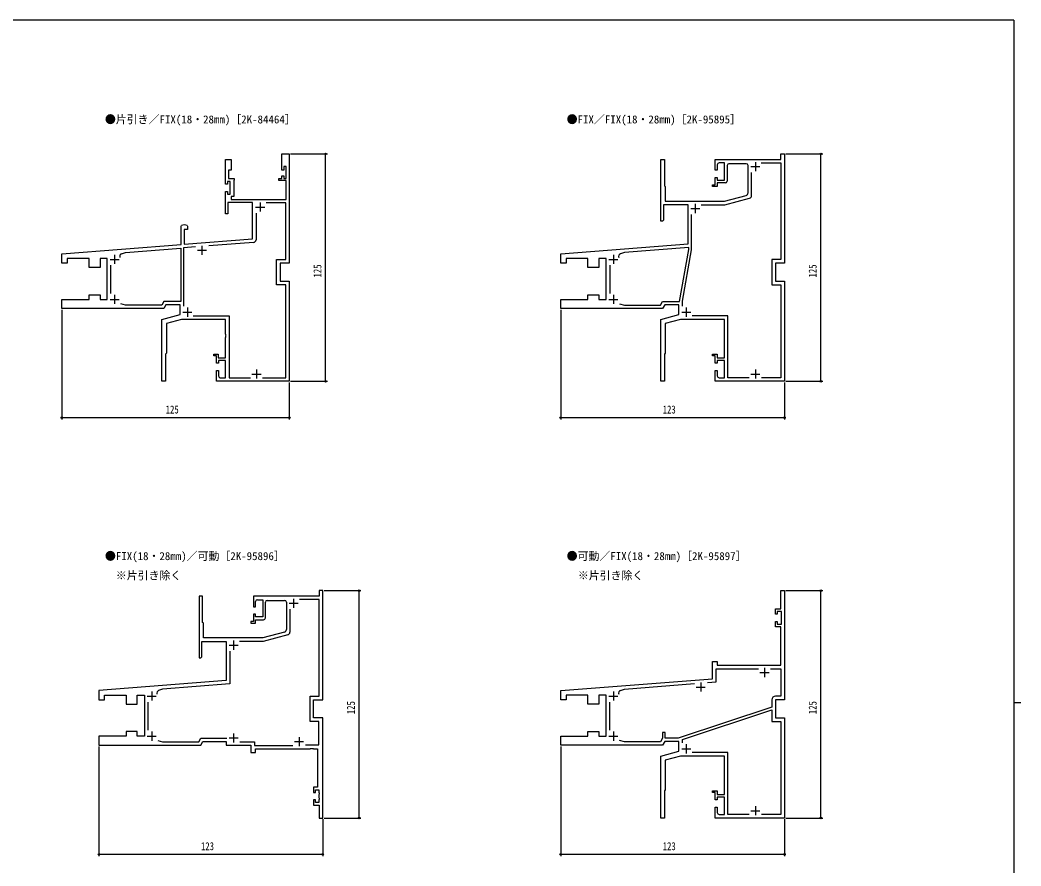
# Model space of a CAD drawing. Units: millimetres, scale not verified. Extents: x -567 to 567, y -403 to 403.
# Drawn here: x -9 to 541, y -66 to 399 of the extents above; entities that cross this region are included whole.
import ezdxf
from ezdxf.enums import TextEntityAlignment as Align

# ---------------------------------------------------------------- set-up
doc = ezdxf.new("R2010")
doc.units = ezdxf.units.MM
doc.header["$LTSCALE"] = 2
for name, color, linetype in [('0-1_USER1', 3, 'Continuous'), ('0-2_YKK_11', 7, 'Continuous'), ('0-3_YKK_D', 6, 'Continuous'), ('0-4_YKK_ZWAK', 7, 'Continuous')]:
    doc.layers.add(name, color=color, linetype=linetype)
doc.styles.add('ＭＳ ゴシック', font='')
doc.styles.get('ＭＳ ゴシック').set_extended_font_data('MS Gothic')

msp = doc.modelspace()

# ---------------------------------------------------------------- linework, layer by layer
at = {"layer": '0-2_YKK_11'}
for p, q in [((390.3, 320.03), (380.8, 320.03)), ((395.3, 320.93), (395.3, 315.93)), ((379.8, 319.03), (379.8, 310.43)), ((391.3, 304.064), (391.3, 319.03)), ((392.8, 318.43), (397.8, 318.43)), ((393.23, 302.583), (393.23, 315.19)), ((123.113, 298.73), (123.113, 293.73)), ((362.3, 297.93), (362.3, 292.93)), ((120.613, 296.23), (125.613, 296.23)), ((120.843, 292.928), (120.843, 278.28)), ((359.8, 295.43), (364.8, 295.43)), ((119.461, 276.785), (94.85, 274.848)), ((43.113, 269.93), (43.113, 264.93)), ((88.613, 272.43), (93.613, 272.43)), ((91.113, 274.93), (91.113, 269.93)), ((317.3, 269.93), (317.3, 264.93)), ((40.613, 267.43), (45.613, 267.43)), ((41.043, 248.67), (41.043, 264.19)), ((314.8, 267.43), (319.8, 267.43)), ((315.23, 264.19), (315.23, 248.67)), ((43.113, 247.93), (43.113, 242.93)), ((317.3, 247.93), (317.3, 242.93)), ((40.613, 245.43), (45.613, 245.43)), ((314.8, 245.43), (319.8, 245.43)), ((80.613, 238.43), (85.613, 238.43)), ((83.113, 240.93), (83.113, 235.93)), ((354.8, 238.43), (359.8, 238.43)), ((357.3, 240.93), (357.3, 235.93)), ((118.613, 204.43), (123.613, 204.43)), ((121.113, 206.93), (121.113, 201.93)), ((392.8, 204.43), (397.8, 204.43)), ((395.3, 206.93), (395.3, 201.93)), ((126.013, 70.43), (126.013, 79.03)), ((127.013, 80.03), (136.513, 80.03)), ((137.513, 79.03), (137.513, 64.064)), ((139.013, 78.43), (144.013, 78.43)), ((141.513, 80.93), (141.513, 75.93)), ((139.443, 75.19), (139.443, 62.583)), ((106.013, 55.43), (111.013, 55.43)), ((108.513, 57.93), (108.513, 52.93)), ((397.8, 40.43), (402.8, 40.43)), ((400.3, 42.93), (400.3, 37.93)), ((365.3, 34.93), (365.3, 29.93)), ((63.513, 29.93), (63.513, 24.93)), ((317.3, 29.93), (317.3, 24.93)), ((362.8, 32.43), (367.8, 32.43)), ((61.013, 27.43), (66.013, 27.43)), ((61.443, 24.19), (61.443, 8.67)), ((314.8, 27.43), (319.8, 27.43)), ((315.23, 8.67), (315.23, 24.19)), ((63.513, 7.93), (63.513, 2.93)), ((108.513, 6.93), (108.513, 1.93)), ((317.3, 7.93), (317.3, 2.93)), ((61.013, 5.43), (66.013, 5.43)), ((106.013, 4.43), (111.013, 4.43)), ((142.013, 2.43), (147.013, 2.43)), ((144.513, 4.93), (144.513, -0.07)), ((314.8, 5.43), (319.8, 5.43)), ((357.3, 0.93), (357.3, -4.07)), ((354.8, -1.57), (359.8, -1.57)), ((392.8, -35.57), (397.8, -35.57)), ((395.3, -33.07), (395.3, -38.07))]:
    msp.add_line(p, q, dxfattribs=at)
for points in [[(137.483, 318.43), (136.113, 318.43), (136.113, 316.43), (135.113, 316.43), (135.113, 325.43), (139.113, 325.43), (139.113, 265.43), (134.113, 265.43), (134.113, 255.43), (139.113, 255.43), (139.113, 200.43), (99.113, 200.43), (99.113, 206.43), (100.213, 206.43), (100.213, 203.43)], [(374.4, 319.43), (374.4, 316.43), (373.3, 316.43), (373.3, 322.43), (409.3, 322.43), (409.3, 325.43), (411.3, 325.43), (411.3, 265.43), (406.3, 265.43), (406.3, 255.43), (411.3, 255.43), (411.3, 200.43), (373.3, 200.43), (373.3, 206.43), (374.4, 206.43), (374.4, 203.43)], [(82.969, 285.995), (83.113, 285.739), (83.113, 283.93), (81.413, 283.93), (81.413, 275.727), (118.913, 278.678), (118.913, 298.8), (105.313, 298.8), (105.313, 292.43), (104.113, 292.43), (104.113, 304.8), (105.113, 304.8), (105.113, 303.3), (106.613, 303.3), (106.613, 310.3), (105.113, 310.3), (105.113, 308.8), (104.113, 308.8), (104.113, 322.43), (107.113, 322.43), (107.113, 316.43), (105.743, 316.43), (105.743, 311.93), (108.913, 311.93), (108.913, 311.03), (108.733, 310.755), (108.613, 310.572), (108.613, 301.93), (107.113, 301.93), (107.113, 300.43), (137.483, 300.43), (137.483, 310.73), (133.313, 310.73), (133.313, 311.93), (135.113, 311.93), (135.113, 313.43), (136.113, 313.43), (136.113, 311.93), (137.483, 311.93), (137.483, 318.43)], [(288.3, 270.43), (358.3, 275.939), (358.3, 297.43), (344.8, 297.43), (344.8, 288.93), (344.3, 288.43), (343.3, 288.43), (343.3, 322.43), (345.3, 322.43), (345.3, 307.93), (345.8, 307.43), (345.8, 299.43), (378.3, 299.43), (390.188, 302.615)], [(378.8, 309.43), (374.3, 309.43), (374.3, 307.43), (371.8, 307.43), (371.8, 308.43), (373.3, 308.43), (373.3, 312.43), (374.4, 312.43), (374.4, 310.93), (378.3, 310.93), (378.3, 320.43), (375.4, 320.43)], [(398.54, 320.5), (409.37, 320.5), (409.37, 267.36), (404.37, 267.36), (404.37, 253.5), (409.37, 253.5), (409.37, 202.36), (398.65, 202.36)], [(124.464, 202.36), (137.183, 202.36), (137.183, 253.5), (132.183, 253.5), (132.183, 267.36), (137.183, 267.36), (137.183, 298.5), (126.415, 298.5)], [(365.54, 297.5), (378.554, 297.5), (392.118, 301.135)], [(355.23, 241.67), (355.23, 244.43), (360.23, 272.786), (360.23, 292.19)], [(14.113, 270.43), (79.713, 275.593), (79.713, 285.739), (79.858, 285.995)], [(39.113, 267.93), (35.113, 267.93), (35.113, 262.93), (29.113, 262.93), (29.113, 267.93), (17.113, 267.93), (17.113, 265.43), (14.113, 265.43), (14.113, 270.43)], [(46.919, 270.487), (49.113, 271.249), (79.543, 273.644), (79.543, 244.36), (70.154, 244.36), (68.999, 242.36), (49.113, 242.36), (46.468, 243.068)], [(87.63, 274.28), (81.043, 273.762), (81.043, 241.67)], [(313.3, 267.93), (309.3, 267.93), (309.3, 262.93), (303.3, 262.93), (303.3, 267.93), (291.3, 267.93), (291.3, 265.43), (288.3, 265.43), (288.3, 270.43)], [(320.655, 243.068), (323.3, 242.36), (343.186, 242.36), (344.34, 244.36), (353.695, 244.36), (358.73, 272.918), (358.73, 274.037), (323.3, 271.249), (321.106, 270.487)], [(101.213, 202.43), (104.113, 202.43), (104.113, 211.93), (100.213, 211.93), (100.213, 210.43), (99.113, 210.43), (99.113, 214.43), (97.613, 214.43), (97.613, 215.43), (100.113, 215.43), (100.113, 213.43), (104.113, 213.43), (104.113, 224.472), (104.233, 224.655), (104.233, 225.205), (104.113, 225.388), (104.113, 225.472), (104.233, 225.655), (104.233, 226.205), (104.113, 226.388), (104.113, 234.43), (79.932, 234.43), (71.613, 232.201), (71.613, 215.93), (71.113, 215.43), (71.113, 200.43), (69.113, 200.43), (69.113, 234.43), (79.113, 237.11), (79.113, 242.43), (71.268, 242.43), (70.113, 240.43), (14.113, 240.43), (14.113, 245.43), (29.113, 245.43), (29.113, 247.93), (35.113, 247.93), (35.113, 245.43), (39.113, 245.43), (39.113, 267.93)], [(375.4, 202.43), (378.3, 202.43), (378.3, 211.93), (374.4, 211.93), (374.4, 210.43), (373.3, 210.43), (373.3, 214.43), (371.8, 214.43), (371.8, 215.43), (374.3, 215.43), (374.3, 213.43), (378.3, 213.43), (378.3, 224.472), (378.42, 224.655), (378.42, 225.205), (378.3, 225.388), (378.3, 225.472), (378.42, 225.655), (378.42, 226.205), (378.3, 226.388), (378.3, 234.43), (354.118, 234.43), (345.8, 232.201), (345.8, 215.93), (345.3, 215.43), (345.3, 200.43), (343.3, 200.43), (343.3, 234.43), (353.3, 237.11), (353.3, 242.43), (345.455, 242.43), (344.3, 240.43), (288.3, 240.43), (288.3, 245.43), (303.3, 245.43), (303.3, 247.93), (309.3, 247.93), (309.3, 245.43), (313.3, 245.43), (313.3, 267.93)], [(86.353, 236.36), (106.043, 236.36), (106.043, 202.36), (117.763, 202.36)], [(391.95, 202.36), (380.23, 202.36), (380.23, 236.36), (360.54, 236.36)], [(155.313, -24.07), (155.313, -25.538), (155.485, -25.809), (155.485, -26.531), (155.313, -26.802), (155.313, -28.338), (155.485, -28.609), (155.485, -29.331), (155.313, -29.602), (155.313, -31.07), (153.513, -31.07), (153.513, -29.57), (152.513, -29.57), (152.513, -32.57), (155.513, -32.57), (155.513, -39.57), (157.513, -39.57), (157.513, 15.43), (152.513, 15.43), (152.513, 25.43), (157.513, 25.43), (157.513, 85.43), (155.513, 85.43), (155.513, 82.43), (119.513, 82.43), (119.513, 76.43), (120.613, 76.43), (120.613, 79.43)], [(288.3, 30.43), (371.8, 37.002), (371.8, 46.43), (374.3, 46.43), (374.3, 44.43), (409.3, 44.43), (409.3, 65.43), (406.3, 65.43), (406.3, 68.43), (407.3, 68.43), (407.3, 66.93), (409.67, 66.93), (409.67, 73.93), (407.3, 73.93), (407.3, 72.43), (406.3, 72.43), (406.3, 75.43), (409.3, 75.43), (409.3, 85.43), (411.3, 85.43), (411.3, 25.43), (406.3, 25.43), (406.3, 15.43), (411.3, 15.43), (411.3, -39.57), (373.3, -39.57), (373.3, -33.57), (374.4, -33.57), (374.4, -36.57)], [(136.402, 62.615), (124.513, 59.43), (92.013, 59.43), (92.013, 67.43), (91.513, 67.93), (91.513, 82.43), (89.513, 82.43), (89.513, 48.43), (90.513, 48.43), (91.013, 48.93), (91.013, 57.43), (104.513, 57.43), (104.513, 35.939)], [(121.613, 80.43), (124.513, 80.43), (124.513, 70.93), (120.613, 70.93), (120.613, 72.43), (119.513, 72.43), (119.513, 68.43), (118.013, 68.43), (118.013, 67.43), (120.513, 67.43), (120.513, 69.43), (125.013, 69.43)], [(147.978, 0.63), (155.313, 0.63), (155.313, 13.5), (150.583, 13.5), (150.583, 27.36), (155.583, 27.36), (155.583, 80.5), (144.753, 80.5)], [(138.332, 61.135), (124.768, 57.5), (111.753, 57.5)], [(106.443, 52.19), (106.443, 34.155), (69.513, 31.249), (67.319, 30.487)], [(369.037, 34.848), (373.73, 35.218), (373.73, 42.5), (396.95, 42.5)], [(403.65, 42.5), (409.37, 42.5), (409.37, 27.36), (406.37, 27.36)], [(104.513, 35.939), (34.513, 30.43), (34.513, 25.43), (37.513, 25.43), (37.513, 27.93), (49.513, 27.93), (49.513, 22.93), (55.513, 22.93), (55.513, 27.93), (59.513, 27.93), (59.513, 5.43), (55.513, 5.43), (55.513, 7.93), (49.513, 7.93), (49.513, 5.43), (34.513, 5.43), (34.513, 0.43), (90.513, 0.43), (91.668, 2.43), (104.513, 2.43), (104.513, 0.43), (118.013, 0.43), (118.013, -3.57), (120.513, -3.57), (120.513, -1.57), (150.555, -1.57), (150.738, -1.45), (151.288, -1.45), (151.472, -1.57), (151.555, -1.57), (151.738, -1.45), (152.288, -1.45), (152.472, -1.57), (154.713, -1.57), (154.713, -22.57), (152.513, -22.57), (152.513, -25.57), (153.513, -25.57), (153.513, -24.07), (155.313, -24.07)], [(321.106, 30.487), (323.3, 31.249), (361.816, 34.28)], [(313.3, 27.93), (309.3, 27.93), (309.3, 22.93), (303.3, 22.93), (303.3, 27.93), (291.3, 27.93), (291.3, 25.43), (288.3, 25.43), (288.3, 30.43)], [(375.4, -37.57), (378.3, -37.57), (378.3, -28.07), (374.4, -28.07), (374.4, -29.57), (373.3, -29.57), (373.3, -25.57), (371.8, -25.57), (371.8, -24.57), (374.3, -24.57), (374.3, -26.57), (378.3, -26.57), (378.3, -15.528), (378.42, -15.345), (378.42, -14.795), (378.3, -14.612), (378.3, -14.528), (378.42, -14.345), (378.42, -13.795), (378.3, -13.612), (378.3, -5.57), (354.118, -5.57), (345.8, -7.799), (345.8, -24.07), (345.3, -24.57), (345.3, -39.57), (343.3, -39.57), (343.3, -5.57), (353.3, -2.89), (353.3, 2.43), (345.455, 2.43), (344.3, 0.43), (288.3, 0.43), (288.3, 5.43), (303.3, 5.43), (303.3, 7.93), (309.3, 7.93), (309.3, 5.43), (313.3, 5.43), (313.3, 27.93)], [(404.37, 25.36), (404.37, 21.427), (352.793, 4.36), (345.8, 4.36), (345.8, 7.43), (344.3, 7.43), (344.3, 4.29), (343.186, 2.36), (323.3, 2.36), (320.655, 3.068)], [(355.3, 1.703), (355.3, 3.61), (404.37, 19.847), (404.37, 13.5), (409.37, 13.5), (409.37, -37.64), (398.65, -37.64)], [(66.868, 3.068), (69.513, 2.36), (89.399, 2.36), (90.554, 4.36), (104.838, 4.36)], [(111.864, 2.36), (119.943, 2.36), (119.943, 0.36), (141.163, 0.36)], [(391.95, -37.64), (380.23, -37.64), (380.23, -3.64), (360.54, -3.64)]]:
    msp.add_lwpolyline(points, dxfattribs=at)
for centre, radius, start, end in [((375.4, 319.43), 1, 90.00001, 179.99999), ((380.8, 319.03), 1, 90.00001, 179.99999), ((390.3, 319.03), 1, 0.00001, 89.99999), ((378.8, 310.43), 1, 270.00001, 359.99999), ((389.8, 304.064), 1.5, 285.00001, 0.00002), ((391.73, 302.583), 1.5, 285.00001, 0.00002), ((81.413, 283.43), 3, 58.76707, 121.23293), ((119.343, 278.28), 1.5, 274.49999, 0.00002), ((47.411, 269.07), 1.5, 109.13825, 200.88787), ((321.598, 269.07), 1.5, 109.13825, 200.88787), ((101.213, 203.43), 1, 180.00001, 269.99999), ((375.4, 203.43), 1, 180.00001, 269.99999), ((121.613, 79.43), 1, 90.00001, 179.99999), ((127.013, 79.03), 1, 90.00001, 179.99999), ((136.513, 79.03), 1, 0.00001, 89.99999), ((125.013, 70.43), 1, 270.00001, 359.99999), ((136.013, 64.064), 1.5, 285.00001, 0.00002), ((137.943, 62.583), 1.5, 285.00001, 0.00002), ((67.811, 29.07), 1.5, 109.13825, 200.88787), ((321.598, 29.07), 1.5, 109.13825, 200.88787), ((406.37, 25.36), 2, 90.00001, 179.99999), ((375.4, -36.57), 1, 180.00001, 269.99999)]:
    msp.add_arc(centre, radius, start, end, dxfattribs=at)
at = {"layer": '0-3_YKK_D'}
for p, q in [((139.813, 325.43), (160.113, 325.43)), ((159.113, 200.43), (159.113, 325.43)), ((412, 325.43), (432.3, 325.43)), ((431.3, 200.43), (431.3, 325.43)), ((14.113, 239.73), (14.113, 179.43)), ((288.3, 239.73), (288.3, 179.43)), ((139.113, 199.73), (139.113, 179.43)), ((139.813, 200.43), (160.113, 200.43)), ((411.3, 199.73), (411.3, 179.43)), ((412, 200.43), (432.3, 200.43)), ((139.113, 180.43), (14.113, 180.43)), ((411.3, 180.43), (288.3, 180.43)), ((158.213, 85.43), (178.513, 85.43)), ((177.513, -39.57), (177.513, 85.43)), ((412, 85.43), (432.3, 85.43)), ((431.3, -39.57), (431.3, 85.43)), ((34.513, -0.27), (34.513, -60.57)), ((288.3, -0.27), (288.3, -60.57)), ((157.513, -40.27), (157.513, -60.57)), ((158.213, -39.57), (178.513, -39.57)), ((411.3, -40.27), (411.3, -60.57)), ((412, -39.57), (432.3, -39.57)), ((157.513, -59.57), (34.513, -59.57)), ((411.3, -59.57), (288.3, -59.57))]:
    msp.add_line(p, q, dxfattribs=at)
for centre in [(159.113, 325.43), (431.3, 325.43), (159.113, 200.43), (431.3, 200.43), (14.113, 180.43), (139.113, 180.43), (288.3, 180.43), (411.3, 180.43), (177.513, 85.43), (431.3, 85.43), (177.513, -39.57), (431.3, -39.57), (34.513, -59.57), (157.513, -59.57), (288.3, -59.57), (411.3, -59.57)]:
    msp.add_circle(centre, 0.425, dxfattribs=at)
at = {"layer": '0-4_YKK_ZWAK'}
for p, q in [((537.3, 399), (-562.7, 399)), ((537.3, 399), (537.3, -351)), ((537.3, 24), (541.3, 24))]:
    msp.add_line(p, q, dxfattribs=at)

# ---------------------------------------------------------------- texts
at = {"layer": '0-1_USER1', "style": 'ＭＳ ゴシック'}
for s, p in [('●片引き／FIX(18・28mm)［2K-84464］', (37.795, 340.86)), ('●FIX／FIX(18・28mm)［2K-95895］', (291.582, 340.86)), ('●FIX(18・28mm)／可動［2K-95896］', (37.795, 100.86)), ('●可動／FIX(18・28mm)［2K-95897］', (291.582, 100.86)), ('\u3000※片引き除く', (37.795, 90.202)), ('\u3000※片引き除く', (291.751, 90.202))]:
    msp.add_text(s, height=4.399, dxfattribs=at).set_placement(p, align=Align.BOTTOM_LEFT)
at = {"layer": '0-3_YKK_D', "style": 'ＭＳ ゴシック', "width": 0.8}
for p in [(158.113, 257.49), (430.3, 257.49), (176.513, 17.49), (430.3, 17.49)]:
    msp.add_text('125', height=4.399, rotation=90, dxfattribs=at).set_placement(p, align=Align.BOTTOM_LEFT)
for s, p in [('125', (71.173, 181.43)), ('123', (344.36, 181.43)), ('123', (90.573, -58.57)), ('123', (344.36, -58.57))]:
    msp.add_text(s, height=4.399, dxfattribs=at).set_placement(p, align=Align.BOTTOM_LEFT)

doc.saveas('drawing.dxf')
